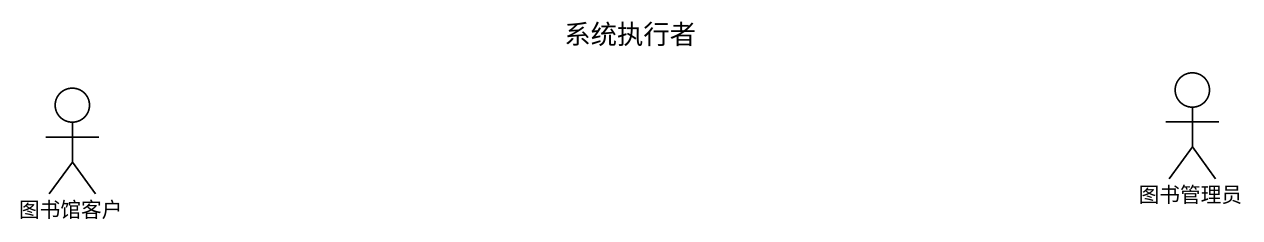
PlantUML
@startuml
title 系统执行者
actor 图书馆客户
actor 图书管理员
@enduml
